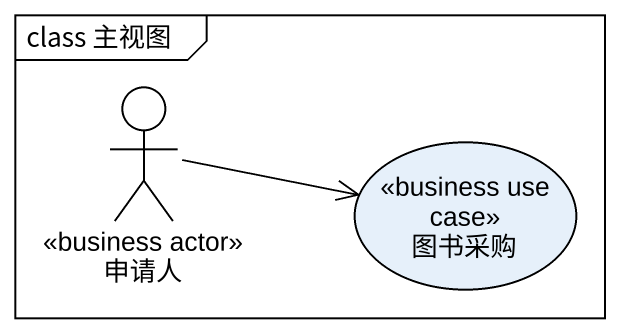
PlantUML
@startuml
mainframe class 主视图
actor 申请人 <<business actor>>
usecase 图书采购 <<business use case>>
申请人 -right-> 图书采购
@enduml
